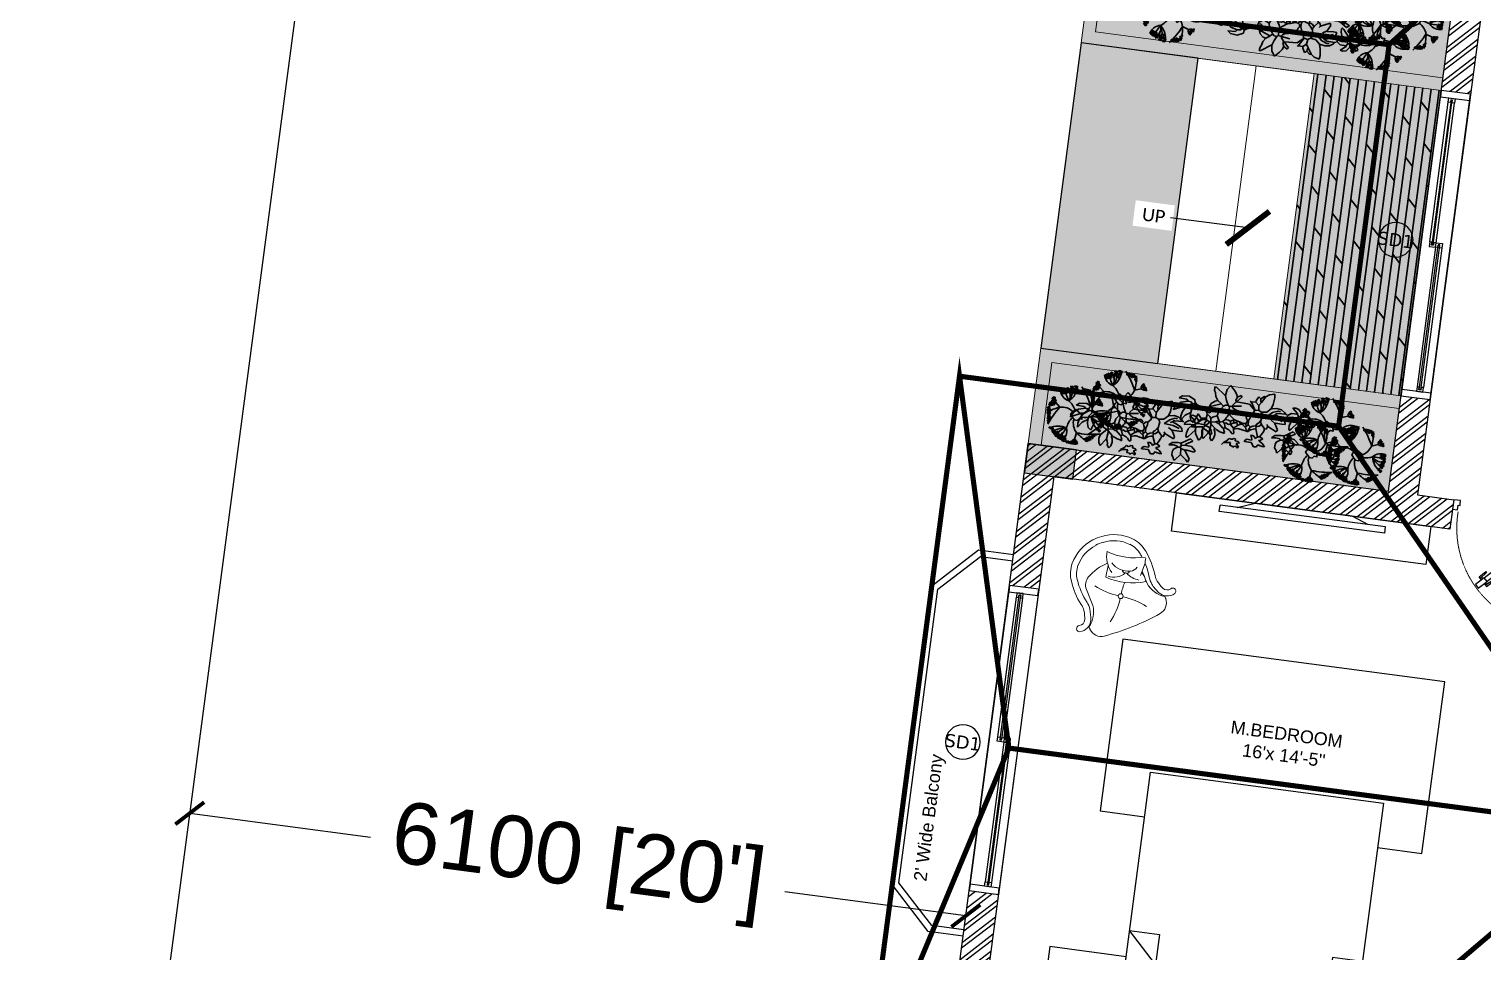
# Model space of a CAD drawing. Header units: millimetres. Extents: x -179928 to 528275, y -469666 to 511935.
# Drawn here: x 59886 to 71214, y 95808 to 103000 of the extents above; entities that cross this region are included whole.
import ezdxf
from ezdxf.enums import TextEntityAlignment as Align

# ---------------------------------------------------------------- set-up
doc = ezdxf.new("R2010")
doc.units = ezdxf.units.MM
doc.set_wipeout_variables(frame=1)
doc.header["$PDMODE"] = 35
doc.header["$PDSIZE"] = 0.1
doc.linetypes.add('DASHED', pattern=[0.75, 0.5, -0.25])
doc.layers.get('Defpoints').update_dxf_attribs({"color": 252})
for name, color, linetype in [('ad-Arrow', 32, 'Continuous'), ('ad-Column', 3, 'Continuous'), ('ad-Column Hatch', 125, 'Continuous'), ('ad-Dimension', 5, 'Continuous'), ('ad-Door', 11, 'Continuous'), ('ad-Elevation 10', 8, 'Continuous'), ('ad-Furniture', 8, 'Continuous'), ('ad-Glass Sectionline', 140, 'Continuous'), ('ad-Plinth', 8, 'Continuous'), ('ad-Primary Roof', 5, 'Continuous'), ('ad-Railing', 6, 'Continuous'), ('ad-Secondary Roof', 6, 'Continuous'), ('ad-Text main', 7, 'Continuous'), ('ad-Text Main_Door&window Label', 7, 'Continuous'), ('ad-Verandah', 33, 'Continuous'), ('ad-Wall', 240, 'Continuous'), ('ad-Wall hatch', 8, 'Continuous')]:
    doc.layers.add(name, color=color, linetype=linetype)
doc.layers.add('ad-Landscape', color=94, linetype='Continuous', lineweight=35)
doc.layers.add('ad-Landscape 2', color=7, linetype='Continuous', lineweight=35, true_color=0x264c00)
doc.layers.add('ad-Plot Boundary', color=6, linetype='Continuous', true_color=0xff00ff)
doc.styles.add('6 U T S R N_Corridor-Basement$0$Standard', font='arial.ttf')
doc.styles.add('6 U T S R N_Typical Floor Plan$0$3BHK-E(NB)$0$grid_text', font='verdana.ttf', dxfattribs={"width": 0.9})
doc.styles.add('New Text Style', font='arial.ttf', dxfattribs={"height": 100})
doc.styles.get("Standard").update_dxf_attribs({"font": 'arial.ttf'})
doc.dimstyles.new('A-100-DIM-INT (MM-FT)', dxfattribs={"dimscale": 50, "dimtxt": 2.4, "dimasz": 1, "dimexe": 5, "dimexo": 100, "dimgap": 1, "dimtad": 0, "dimdec": 0, "dimdsep": 46, "dimtxsty": 'Standard', "dimblk": 'ARCHTICK', "dimcen": 0.025, "dimse1": 1, "dimse2": 1, "dimclrd": 256, "dimclre": 256, "dimclrt": 256, "dimazin": 2, "dimtfac": 1, "dimtdec": 0, "dimtix": 1, "dimtmove": 2, "dimatfit": 3, "dimldrblk": 'ARCHTICK', "dimfxl": 1, "dimtolj": 1, "dimtzin": 0, "dimarcsym": 0})

# ---------------------------------------------------------------- blocks, each defined once
blk = doc.blocks.new('6 U T S R N_Typical Floor Plan$0$ad_Window Tag')
blk.add_circle((0, 0), 150)
at = {"style": '6 U T S R N_Typical Floor Plan$0$3BHK-E(NB)$0$grid_text', "width": 0.9}
blk.add_attdef('D1', text='', height=125, dxfattribs=at).set_placement((0, 0), align=Align.MIDDLE_CENTER)
blk = doc.blocks.new('zw$3849')
at = {"layer": 'ad-Text Main_Door&window Label'}
ref = blk.add_blockref('6 U T S R N_Typical Floor Plan$0$ad_Window Tag', (2630, 6695), dxfattribs=dict(at, xscale=-0.9, yscale=0.9, zscale=0.9))
ref.add_attrib('D1', 'SD1', dxfattribs={"height": 101.2, "rotation": 1800, "style": '6 U T S R N_Typical Floor Plan$0$3BHK-E(NB)$0$grid_text'}).set_placement((2629, 6693), align=Align.MIDDLE_CENTER)
at = {"layer": 'ad-Text main', "insert": (-375, 2372), "char_height": 100, "width": 2237.11, "attachment_point": 5, "rotation": 90, "bg_fill": 2}
blk.add_mtext("\\pxqd;2' Wide Balcony", dxfattribs=at)
at = {"layer": 'ad-Text main', "insert": (2293, 2679), "char_height": 100, "width": 1424.19, "attachment_point": 5, "bg_fill": 2}
blk.add_mtext("M.BEDROOM^J16'x 14'-5''", dxfattribs=at)
at = {"layer": 'ad-Text Main_Door&window Label'}
ref = blk.add_blockref('6 U T S R N_Typical Floor Plan$0$ad_Window Tag', (-200, 2372), dxfattribs=dict(at, xscale=-0.9, yscale=0.9, zscale=0.9))
ref.add_attrib('D1', 'SD1', dxfattribs={"height": 101.2, "rotation": 1800, "style": '6 U T S R N_Typical Floor Plan$0$3BHK-E(NB)$0$grid_text'}).set_placement((-201, 2370), align=Align.MIDDLE_CENTER)
blk = doc.blocks.new('$ZCDB_AUDIT_GENERATED_C77D')
blk.add_wipeout([(0, 230), (2400, 230), (2400, 0), (0, 0)]).dxf.layer = 'ad-Elevation 10'
at = {"layer": 'ad-Elevation 10'}
for points in [[(2400, 230), (0, 230)], [(2400, 0), (0, 0)]]:
    blk.add_lwpolyline(points, dxfattribs=at)
for points in [[(50, 0), (50, 230), (0, 230), (0, 0)], [(2350, 0), (2400, 0), (2400, 230), (2350, 230)], [(85, 83), (85, 65), (50, 65), (50, 115), (85, 115), (85, 97), (63, 97), (63, 83)], [(1217.5, 133), (1217.5, 115), (1182.5, 115), (1182.5, 165), (1217.5, 165), (1217.5, 147), (1195.5, 147), (1195.5, 133)], [(1182.5, 83), (1182.5, 65), (1217.5, 65), (1217.5, 115), (1182.5, 115), (1182.5, 97), (1204.5, 97), (1204.5, 83)], [(2315, 133), (2315, 115), (2350, 115), (2350, 165), (2315, 165), (2315, 147), (2337, 147), (2337, 133)]]:
    blk.add_lwpolyline(points, close=True, dxfattribs=at)
at = {"layer": 'ad-Glass Sectionline'}
for points in [[(1182.5, 115), (85, 115)], [(1217.5, 165), (2315, 165)], [(1217.5, 115), (2315, 115)], [(1182.5, 65), (85, 65)]]:
    blk.add_lwpolyline(points, dxfattribs=at)
for points in [[(1200, 145), (2335, 145), (2335, 135), (1200, 135)], [(1200, 95), (65, 95), (65, 85), (1200, 85)]]:
    blk.add_lwpolyline(points, close=True, dxfattribs=at)
blk = doc.blocks.new('*U201117')
blk.add_blockref('$ZCDB_AUDIT_GENERATED_C77D', (0, 0))
blk = doc.blocks.new('*U202118')
for p, q in [((-8, -111), (-42, -111)), ((-25, -128), (-25, -94)), ((-811, -761), (-796, -776)), ((-746, -826), (-761, -811))]:
    blk.add_line(p, q)
for points in [[(-1150, -100), (-1150, -50), (-1129, -50), (-1129, -36), (-1129, 0), (-1200, 0), (-1200, -100)], [(-50, -100), (0, -100), (0, 0), (-71, 0), (-71, -36), (-71, -50), (-50, -50)], [(-131, -181), (-747, -797), (-782, -762), (-166, -145)], [(-50, -100), (-131, -181), (-166, -145), (-85, -65)], [(-828, -878), (-747, -797), (-782, -762), (-863, -842)]]:
    blk.add_lwpolyline(points, close=True)
for points in [[(-808, -787), (-836, -760), (-773, -697), (-765, -705), (-822, -774)], [(-773, -823), (-745, -850), (-683, -788), (-690, -780), (-759, -837)]]:
    blk.add_lwpolyline(points)
blk.add_circle((-25, -111), 11.1)
at = {"color": 8, "linetype": 'DASHED', "lineweight": 0}
blk.add_arc((-93, -153), 1047, 178.1881, 271.8119, dxfattribs=at)
at = {"layer": 'ad-Text Main_Door&window Label'}
blk.add_line((-600, 125), (-600, -230), dxfattribs=at)
blk.add_circle((-600, 245), 120, dxfattribs=at)
at = {"layer": 'ad-Text Main_Door&window Label', "style": 'New Text Style'}
blk.add_attdef('D1', text='', height=100, dxfattribs=at).set_placement((-585, 245), align=Align.MIDDLE_CENTER)
blk = doc.blocks.new('zw$42B5')
at = {"layer": 'ad-Wall hatch', "transparency": 33554610}
h = blk.add_hatch(dxfattribs=at)
h.set_pattern_fill('ANSI32', color=256, scale=10)
h.set_pattern_definition([(45, (-1040635.14, 674820.02), (-67.351921, 67.351921), []), (45, (-1040590.24, 674820.02), (-67.351921, 67.351921), [])])
h.paths.add_polyline_path([(12120, 13620), (12120, 10220), (11890, 10220), (11890, 13390), (7240, 13390), (7240, 8645), (4245, 8645), (4245, 8875), (4445, 8875), (4445, 9370), (4560, 9370), (4560, 8760), (7010, 8760), (7010, 10500), (6360, 10500), (6360, 10615), (7010, 10615), (7010, 13390), (4560, 13390), (4560, 10615), (5560, 10615), (5560, 10500), (4445, 10500), (4445, 13390), (230, 13390), (230, 8875), (3345, 8875), (3345, 8645), (3060, 8645), (3060, 4745), (3345, 4745), (3345, 4515), (230, 4515), (230, 230), (4995, 230), (4995, 3130), (6060, 3130), (6060, 3015), (5110, 3015), (5110, 230), (8310, 230), (8310, 3015), (6860, 3015), (6860, 3130), (8310, 3130), (8310, 4630), (5110, 4630), (5110, 3930), (4995, 3930), (4995, 4515), (4245, 4515), (4245, 4745), (8540, 4745), (8540, 230), (9240, 230), (9240, 0), (0, 0), (0, 4745), (2830, 4745), (2830, 8645), (0, 8645), (0, 13620)])
at = {"layer": 'ad-Railing'}
for points in [[(0, 872), (-275, 872), (-600, 1198), (-600, 3547), (-275, 3872), (0, 3872)], [(0, 922), (-254, 922), (-550, 1218), (-550, 3527), (-254, 3822), (0, 3822)]]:
    blk.add_lwpolyline(points, dxfattribs=at)
at = {"layer": 'ad-Door', "ltscale": 5}
ref = blk.add_blockref('*U202118', (4245, 4745), dxfattribs=dict(at, xscale=0.7499999997027537, yscale=0.7499999997027537, zscale=0.7499999997027537))
ref.add_attrib('D1', 'D1', dxfattribs={"layer": 'ad-Text Main_Door&window Label', "height": 75, "rotation": 1080, "style": 'New Text Style'}).set_placement((3795, 4929), align=Align.MIDDLE_CENTER)
for p, rotation in [((2830, 7895), 270), ((230, 1230), 90)]:
    blk.add_blockref('*U201117', p, dxfattribs=dict(rotation=rotation))
at = {"layer": 'ad-Wall'}
for points in [[(3060, 8645), (3060, 4745), (3345, 4745), (3345, 4515), (230, 4515), (230, 230), (4995, 230)], [(9240, 0), (0, 0), (0, 4745), (2830, 4745), (2830, 8645), (0, 8645), (0, 13620), (12120, 13620)]]:
    blk.add_lwpolyline(points, dxfattribs=at)
blk = doc.blocks.new('1625E_Roof Plan')
at = {"layer": 'ad-Primary Roof', "linetype": 'DASHED', "ltscale": 2, "const_width": 40}
blk.add_lwpolyline([(2380, 8195), (2380, 5195)], dxfattribs=at)
at = {"layer": 'ad-Secondary Roof', "linetype": 'DASHED', "ltscale": 2, "const_width": 40}
for points in [[(2380, 8195), (4927, 11207), (2380, 14220), (-450, 14220), (-450, 8195)], [(-600, 5195), (161, 2372), (-600, -450)], [(2380, 5195), (4927, 2372), (2380, -450), (-600, -450), (-600, 5195)]]:
    blk.add_lwpolyline(points, close=True, dxfattribs=at)
blk.add_lwpolyline([(161, 2372), (4927, 2372)], dxfattribs=at)
blk = doc.blocks.new('zw$6AA0')
at = {"layer": 'ad-Column Hatch', "transparency": 33554687}
h = blk.add_hatch(color=256, dxfattribs=at)
h.dxf.hatch_style = 1
h.paths.add_polyline_path([(0, -230), (380, -230), (380, 0), (0, 0)])
at = {"layer": 'ad-Column'}
blk.add_lwpolyline([(0, -230), (380, -230), (380, 0), (0, 0)], close=True, dxfattribs=at)
blk = doc.blocks.new('1625E_Columns')
at = {"layer": 'ad-Column', "rotation": 359.9999999999993}
blk.add_blockref('zw$6AA0', (0, 4745), dxfattribs=at)
blk = doc.blocks.new('Agac-p8')
at = {"color": 82}
blk.add_lwpolyline([(214, -99, -0.332157), (271, -91, 2.110716)], format="xyb", dxfattribs=at)
at = {"layer": 'ad-Landscape'}
for points in [[(16, 279, -0.2826), (-12, 229), (-24, 165, 0.08666), (-144, 235)], [(18, 39, 0.239145), (-24, 165, 0.066971), (-223, 159)], [(-12, 229, -0.332157), (-47, 274, 2.110716)], [(33, 25, 0.160891), (76, 134, 0.235359), (239, 155, 3.344811)], [(107, 261, 0.297027), (76, 134, 0.202579), (210, 192)], [(143, 244, 0.034752), (76, 134, 0.322006), (167, 229)], [(-261, 80, -0.202579), (-145, -8, 0.322006), (-272, 24)], [(-55, 12, 0.124299), (-145, -8, 0.235359), (-244, 124, 3.344811)], [(259, 119, -0.066971), (165, -57, -0.237273), (36, -31)], [(286, 12, -0.08666), (165, -57), (214, -99, 0.2826), (244, -149)], [(-270, -44, 0.297027), (-145, -8, -0.034752), (-273, -4)], [(-240, -132, -0.2826), (-183, -131), (-122, -109), (-122, -109, -0.217045), (-45, -15)], [(-183, -131, -0.332157), (-205, -184, 2.110716)], [(-122, -249, -0.08666), (-122, -109), (-122, -109, 0.066971), (-16, -279)], [(20, -47, 0.144947), (89, -127, 0.235359), (24, -279, 3.344811)], [(71, -272, -0.202579), (89, -127, 0.322006), (124, -254)], [(182, -218, 0.297027), (89, -127, -0.034752), (149, -241)]]:
    blk.add_lwpolyline(points, format="xyb", dxfattribs=at)
blk.add_lwpolyline([(-57, 15), (-44, -16), (12, -54), (43, -24), (55, -2), (31, 27), (13, 44), (-15, 47), (-32, 27), (-59, 30)], close=True, dxfattribs=at)
at = {"layer": 'ad-Landscape 2'}
for centre in [(-198, 173), (-189, 178), (-181, 196), (-181, 174), (-165, 212), (-165, 190), (-153, 212), (-153, 190), (-151, 220), (-151, 198), (-138, 225), (-138, 204), (-132, 221), (-132, 200), (-124, 231), (-124, 210), (-108, 216), (-32, 272), (-32, 251), (-22, 272), (-22, 265), (-22, 251), (-22, 243), (-9, 272), (-9, 251), (-1, 263), (-1, 241), (5, 272), (5, 251), (21, 270), (21, 261), (38, 268), (46, 259), (54, 267), (68, 257), (74, 259), (74, 237), (85, 239), (85, 218), (91, 259), (91, 237), (103, 253), (103, 239), (103, 231), (103, 218), (111, 212), (111, 190), (121, 243), (121, 221), (125, 227), (125, 206), (132, 237), (132, 216), (142, 235), (142, 214), (146, 214), (146, 192), (152, 227), (152, 206), (158, 204), (158, 182), (168, 220), (168, 198), (176, 210), (176, 188), (181, 204), (181, 182), (193, 194), (193, 173), (207, 176), (207, 155), (215, 157), (230, 153), (238, 149), (-267, 24), (-265, -4), (-261, 63), (-261, 41), (-261, 10), (-255, 33), (-255, 22), (-251, 0), (-249, 84), (-249, 73), (-247, 57), (-243, 116), (-243, 47), (-240, 82), (-240, 32), (-238, 124), (-234, 73), (-234, -4), (-232, 110), (-230, 59), (-224, 98), (-218, 110), (248, 73), (248, 51), (254, 35), (254, 14), (256, -2), (258, 104), (258, 82), (262, 86), (262, 65), (264, 39), (266, 65), (266, 43), (273, 18), (273, -4), (-265, -33), (-259, -15), (-257, -41), (-255, -23), (-245, -14), (-243, -35), (-238, -27), (-232, -125), (-228, -143), (-224, -27), (-216, -139), (-204, -129), (213, -115), (221, -86), (221, -108), (226, -76), (226, -98), (228, -119), (228, -141), (234, -102), (234, -123), (240, -70), (240, -92), (246, -86), (246, -108), (246, -109), (246, -131), (254, -68), (254, -90), (256, -23), (256, -68), (262, -88), (264, -21), (264, -43), (268, -49), (268, -70), (279, -15), (279, -37), (-212, -160), (-208, -153), (-204, -174), (-200, -151), (-195, -153), (-128, -200), (-126, -223), (-118, -237), (-114, -213), (-104, -237), (-101, -251), (-93, -241), (-85, -254), (-81, -231), (-71, -254), (-65, -243), (-57, -256), (-54, -233), (-44, -256), (-34, -250), (25, -258), (33, -272), (37, -249), (46, -272), (48, -213), (48, -235), (62, -250), (70, -264), (74, -241), (82, -223), (82, -245), (84, -264), (91, -207), (91, -229), (109, -223), (109, -245), (119, -203), (119, -225), (125, -215), (125, -237), (127, -200), (127, -221), (134, -198), (134, -219), (140, -223), (146, -194), (146, -215), (158, -190), (158, -211), (162, -202), (162, -223), (170, -196), (170, -217)]:
    blk.add_circle(centre, 5.54, dxfattribs=at)
blk = doc.blocks.new('busch1')
for p, q in [((-6.87, 7.43), (-6.56, 7.43)), ((-6.85, 7.18), (-6.87, 7.43)), ((-6.78, 6.73), (-6.85, 7.18)), ((-6.56, 6.36), (-6.78, 6.73)), ((-6.56, 7.43), (-4.64, 6.2)), ((-6.56, 6.36), (-6.33, 5.59)), ((-4.64, 6.2), (-4.49, 6.13)), ((-4.49, 6.13), (-4.38, 7.36)), ((-4.1, 5.22), (-4.49, 6.13)), ((-4.38, 7.36), (-3.78, 8.29)), ((-3.78, 8.29), (-2.83, 7.4)), ((-2.83, 7.4), (-2.4, 6.84)), ((-2.4, 6.84), (-2.1, 6.2)), ((-2.1, 6.2), (-2.34, 5.59)), ((-2.1, 6.2), (-1.41, 6.66)), ((-1.18, 6.43), (-2.1, 5.28)), ((-1.41, 6.66), (-1.18, 6.43)), ((0.74, 5.82), (0.51, 5.9)), ((1.66, 5.9), (0.74, 5.82)), ((0.74, 5.82), (1.79, 4.24)), ((2.05, 7.05), (1.66, 6.2)), ((1.66, 6.2), (1.66, 5.9)), ((1.66, 5.9), (2.35, 5.36)), ((2.51, 6.74), (2.05, 7.05)), ((2.74, 6.05), (2.35, 5.36)), ((2.51, 6.74), (3.12, 7.28)), ((2.51, 6.74), (2.58, 6.2)), ((2.58, 6.2), (2.74, 6.05)), ((2.74, 6.05), (3.42, 7.29)), ((3.12, 7.28), (3.43, 7.28)), ((3.42, 7.29), (4.09, 7.8)), ((4.09, 7.8), (5.08, 8.14)), ((5.11, 6.07), (4.89, 5.13)), ((5.08, 8.14), (5.19, 7.4)), ((5.19, 7.4), (5.11, 6.07)), ((9.64, 6.15), (9.09, 6.01)), ((9.09, 6.01), (10.16, 5.16)), ((10.27, 6), (9.64, 6.15)), ((10.7, 5.55), (10.27, 6)), ((11.68, 5.92), (11.32, 5.55)), ((12.11, 5.96), (11.68, 5.92)), ((12.55, 5.78), (12.11, 5.96)), ((12.55, 5.78), (12.16, 4.85)), ((-13.73, 2.55), (-12.88, 3.32)), ((-12.83, 4.56), (-13.44, 4.03)), ((-13.42, 4.05), (-11.87, 4.05)), ((-12.88, 3.32), (-11.56, 3.74)), ((-11.47, 4.74), (-12.83, 4.56)), ((-11.87, 4.05), (-11.56, 3.74)), ((-10.71, 3.44), (-11.79, 2.59)), ((-11.56, 3.74), (-10.95, 3.67)), ((-10.31, 4.25), (-11.47, 4.74)), ((-10.95, 3.67), (-10.71, 3.44)), ((-10.71, 3.44), (-10.33, 3.44)), ((-10.56, 2.38), (-10.04, 3.14)), ((-10.18, 3.67), (-10.33, 3.44)), ((-10.02, 3.13), (-10.33, 3.44)), ((-10.31, 4.25), (-10.18, 3.67)), ((-9.68, 3.34), (-10.19, 3.69)), ((-9.63, 3.32), (-10.02, 3.13)), ((-8.75, 3.09), (-9.68, 3.34)), ((-8.33, 2.9), (-8.75, 3.09)), ((-7.95, 2.67), (-8.33, 2.9)), ((-7.26, 3.36), (-7.95, 2.67)), ((-7.26, 3.28), (-6.99, 4.11)), ((-7.26, 3.36), (-7.26, 3.28)), ((-7.26, 3.28), (-6.79, 2.44)), ((-6.79, 3.59), (-7.18, 3.44)), ((-6.99, 4.11), (-6.32, 4.7)), ((-5.03, 4.36), (-6.79, 3.59)), ((-6.33, 5.59), (-5.79, 4.9)), ((-6.32, 4.7), (-5.79, 4.9)), ((-5.79, 4.9), (-5.03, 4.43)), ((-4.49, 3.97), (-5.26, 2.74)), ((-5.03, 4.43), (-5.03, 4.36)), ((-5.03, 4.36), (-4.49, 3.97)), ((-4.49, 3.97), (-4.17, 4.25)), ((-4.17, 4.25), (-3.64, 4.36)), ((-3.64, 4.36), (-4.1, 5.22)), ((-3.64, 4.36), (-3.33, 4.05)), ((-3.18, 4.2), (-3.33, 4.05)), ((-3.33, 4.05), (-3.33, 3.28)), ((-3.33, 3.28), (-3.18, 2.74)), ((-2.8, 4.2), (-3.18, 4.2)), ((-2.18, 5.28), (-2.8, 4.43)), ((-2.8, 4.43), (-2.72, 4.28)), ((-2.72, 4.28), (-2.8, 4.2)), ((-2.58, 3.96), (-2.8, 4.2)), ((-2.72, 4.28), (-1.03, 4.59)), ((-2.05, 3.66), (-2.58, 3.96)), ((-2.34, 5.59), (-2.18, 5.28)), ((-2.18, 5.28), (-2.1, 5.28)), ((-2.1, 5.28), (-2.03, 5.28)), ((-1.49, 3.59), (-2.05, 3.66)), ((0.46, 5.28), (-2.03, 5.28)), ((-1.49, 3.59), (-0.64, 3.28)), ((-0.64, 3.28), (-0.26, 3.44)), ((-0.64, 3.28), (-0.18, 2.97)), ((-0.26, 3.44), (0.05, 3.28)), ((-0.18, 2.97), (-0.03, 2.97)), ((0.05, 3.28), (-0.03, 2.97)), ((-0.03, 2.97), (0.28, 2.74)), ((0.74, 3.2), (0.28, 2.74)), ((1.66, 4.28), (0.46, 5.28)), ((1.12, 3.2), (0.74, 3.2)), ((1.51, 3.67), (1.12, 3.2)), ((1.12, 3.2), (1.13, 2.63)), ((1.59, 3.74), (1.51, 3.67)), ((1.66, 4.2), (1.59, 3.74)), ((1.66, 4.2), (1.66, 4.28)), ((2.51, 4.43), (1.79, 4.24)), ((2.35, 5.36), (2.51, 4.43)), ((3.05, 4.13), (2.51, 4.43)), ((4.12, 4.36), (3.05, 4.13)), ((3.05, 4.13), (3.43, 3.67)), ((3.28, 2.44), (3.43, 3.67)), ((4.89, 5.13), (4.12, 4.36)), ((4.34, 3.53), (5.27, 4.45)), ((6.13, 3.43), (4.34, 3.53)), ((5.97, 5.43), (4.89, 5.13)), ((4.89, 5.13), (4.89, 5.2)), ((5.27, 4.45), (6.3, 4.92)), ((6.12, 2.44), (5.28, 2.9)), ((5.89, 4.13), (5.43, 3.9)), ((6.04, 4.36), (5.89, 4.13)), ((5.89, 4.13), (6.51, 3.9)), ((5.97, 5.43), (6.92, 5.29)), ((6.27, 4.43), (6.04, 4.36)), ((7.44, 3.04), (6.13, 3.43)), ((7.89, 4.59), (6.27, 4.43)), ((6.3, 4.92), (6.78, 4.87)), ((6.51, 3.9), (7.51, 3.51)), ((6.92, 5.29), (7.66, 4.85)), ((7.51, 3.51), (7.97, 3.13)), ((7.66, 4.85), (7.89, 4.59)), ((7.89, 4.59), (8.12, 4.51)), ((8.12, 2.59), (7.97, 3.13)), ((9.01, 4.93), (8.32, 4.39)), ((8.32, 4.39), (8.32, 4.01)), ((9.28, 4.26), (8.32, 4.01)), ((9.21, 3.34), (9, 2.45)), ((10.16, 5.01), (9.01, 4.93)), ((9.86, 4.24), (9.21, 3.34)), ((9.86, 4.24), (9.28, 4.26)), ((10.62, 3.39), (9.47, 1.86)), ((10.39, 4.32), (9.86, 4.24)), ((10.16, 5.16), (10.16, 5.01)), ((10.16, 5.01), (10.47, 4.55)), ((10.47, 4.55), (10.39, 4.32)), ((10.39, 4.32), (10.62, 3.78)), ((11.01, 4.7), (10.47, 4.55)), ((10.62, 3.78), (10.55, 3.55)), ((10.55, 3.55), (10.62, 3.39)), ((10.62, 3.39), (10.77, 2.67)), ((10.93, 5.24), (10.7, 5.55)), ((11.32, 5.55), (10.93, 5.24)), ((10.93, 5.24), (11.01, 4.7)), ((11.01, 4.7), (12.24, 4.7)), ((12.16, 3.93), (12.01, 3.78)), ((12.18, 2.74), (12.01, 3.78)), ((12.16, 4.85), (12.24, 4.7)), ((12.16, 3.93), (12.99, 3.59)), ((13.13, 4.37), (12.24, 4.7)), ((12.99, 3.59), (13.7, 2.93)), ((13.63, 3.96), (13.13, 4.37)), ((13.93, 3.24), (13.63, 3.96)), ((13.7, 2.93), (13.93, 3.24)), ((-11.95, 2.74), (-14.23, 1.55)), ((-13.71, 2.59), (-14.23, 1.55)), ((-12.32, 1.49), (-12.49, 0.6)), ((-12.49, 0.6), (-12.43, -0.22)), ((-12.43, -0.22), (-11.7, 0.9)), ((-11.79, 2.59), (-12.32, 1.49)), ((-11.79, 2.59), (-11.95, 2.74)), ((-11.7, 0.9), (-10.68, 1.61)), ((-10.68, 1.61), (-10.56, 2.38)), ((-10.68, 1.61), (-10.63, 0.84)), ((-10.63, 0.84), (-10.35, 0.07)), ((-10.35, 0.07), (-9.84, -0.28)), ((-8.18, 0.67), (-10.03, -1.19)), ((-9.77, -0.26), (-9.18, 1.59)), ((-9.18, 1.59), (-8.33, 0.74)), ((-8.33, 0.74), (-8.18, 0.67)), ((-7.49, 0.74), (-8.18, 0.67)), ((-7.95, 2.67), (-7.56, 2.21)), ((-6.64, 0.36), (-7.72, -0.87)), ((-6.95, 2.21), (-7.56, 2.21)), ((-7.56, 2.21), (-7.41, 1.74)), ((-7.41, 1.74), (-7.49, 0.74)), ((-7.49, 0.74), (-6.64, 0.36)), ((-7.14, 1.7), (-7.41, 1.74)), ((-6.82, 1.48), (-7.14, 1.7)), ((-6.79, 2.44), (-6.95, 2.21)), ((-6.56, 1.13), (-6.82, 1.48)), ((-6.64, 0.36), (-6.49, 0.36)), ((-6.26, 1.44), (-6.56, 1.13)), ((-6.56, 1.13), (-6.41, 0.44)), ((-6.41, 0.44), (-6.49, 0.36)), ((-6.49, 0.36), (-6.26, 0.05)), ((-5.49, 0.67), (-6.41, 0.44)), ((-6.26, 0.05), (-6.41, -1.48)), ((-5.41, 1.9), (-6.26, 1.44)), ((-6.26, 0.05), (-5.49, -0.56)), ((-4.87, 0.98), (-5.49, 0.67)), ((-5.49, 0.67), (-4.95, 0.44)), ((-5.26, 2.74), (-5.41, 1.9)), ((-5.41, 1.9), (-4.87, 0.98)), ((-4.95, 0.44), (-4.8, 0.44)), ((-4.87, 0.98), (-4.64, 0.74)), ((-4.64, 0.74), (-4.8, 0.44)), ((-4.8, 0.44), (-3.87, -0.33)), ((-4.1, 0.98), (-4.64, 0.74)), ((-3.72, 1.44), (-4.1, 0.98)), ((-4.1, 0.98), (-3.72, 0.67)), ((-3.57, 1.82), (-3.72, 1.44)), ((-3.72, 1.44), (-3.03, 1.44)), ((-3.49, 0.82), (-3.72, 0.67)), ((-3.72, 0.67), (-3.41, -0.18)), ((-3.41, 2.05), (-3.57, 1.82)), ((-2.87, 0.59), (-3.49, 0.82)), ((-3.18, 2.59), (-3.41, 2.05)), ((-3.18, 2.74), (-3.18, 2.59)), ((-3.18, 2.59), (-1.95, 1.74)), ((-3.03, 1.44), (-2.64, 1.28)), ((-2.49, 0.74), (-2.87, 0.59)), ((-2.03, 1.67), (-2.64, 1.28)), ((-2.64, 1.28), (-2.57, 0.9)), ((-2.57, 0.9), (-2.49, 0.74)), ((-1.87, 1.13), (-2.49, 0.74)), ((-2.49, 0.74), (-2.49, 0.67)), ((-2.49, 0.67), (-1.8, 0.05)), ((-1.95, 1.74), (-2.03, 1.67)), ((-2.03, 1.67), (-1.95, 1.28)), ((-1.95, 1.74), (-1.49, 1.59)), ((-1.95, 1.28), (-1.87, 1.13)), ((-1.8, 1.05), (-1.87, 1.13)), ((-1.34, 1.36), (-1.8, 1.05)), ((-1.11, 0.74), (-1.8, 0.05)), ((-1.8, 0.05), (-1.72, -0.18)), ((-1.07, 0.1), (-1.73, -0.16)), ((-1.49, 1.59), (-1.34, 1.36)), ((-1.49, 1.59), (-1.18, 1.59)), ((-1.18, 1.59), (-1.34, 1.36)), ((-1.34, 1.36), (-1.34, 1.28)), ((-1.34, 1.28), (-1.11, 0.74)), ((-1.18, 1.59), (-0.87, 1.51)), ((-0.57, 1.05), (-1.11, 0.74)), ((-0.72, 0.13), (-1.07, 0.1)), ((-0.87, 1.51), (-0.11, 1.28)), ((-0.87, 1.51), (-0.57, 1.05)), ((0.82, -0.1), (-0.72, 0.13)), ((-0.57, 1.05), (-0.18, 1.05)), ((-0.11, 1.28), (-0.18, 1.05)), ((-0.18, 1.05), (0.28, 0.74)), ((0.36, 1.36), (-0.11, 1.28)), ((0.28, 2.74), (0.43, 2.36)), ((0.28, 0.74), (0.51, 0.67)), ((0.59, 1.59), (0.36, 1.36)), ((0.36, 1.36), (0.66, 0.9)), ((0.43, 2.36), (0.66, 2.05)), ((0.66, 0.9), (0.51, 0.67)), ((0.51, 0.67), (0.82, -0.1)), ((0.66, 2.05), (0.59, 1.59)), ((0.66, 2.05), (0.89, 2.05)), ((0.97, 1.21), (0.66, 0.9)), ((1.13, 2.63), (0.89, 2.05)), ((0.89, 2.05), (0.97, 1.21)), ((0.97, 1.21), (1.43, 0.9)), ((1.43, 0.82), (0.97, -0.18)), ((0.97, -0.18), (1.59, 0.34)), ((1.89, 1.13), (1.43, 0.82)), ((1.43, 0.9), (1.43, 0.82)), ((1.59, 0.34), (2.16, 0.59)), ((2.43, 1.28), (1.89, 1.13)), ((2.16, 0.59), (2.58, 0.67)), ((2.58, 1.67), (2.43, 1.28)), ((2.43, 1.28), (2.58, 1.21)), ((2.58, 1.74), (2.58, 1.67)), ((2.74, 1.74), (2.58, 1.67)), ((2.89, 1.21), (2.58, 1.21)), ((2.58, 1.21), (2.58, 0.67)), ((2.58, 0.67), (3.2, -0.79)), ((3.05, 2.13), (2.74, 1.74)), ((3.12, 1.36), (2.89, 1.21)), ((3.28, 2.44), (3.05, 2.21)), ((3.05, 2.21), (3.05, 2.13)), ((3.51, 1.74), (3.12, 1.36)), ((3.28, 2.44), (3.28, 2.21)), ((3.28, 2.21), (3.51, 1.74)), ((3.51, 1.74), (4.28, 0.98)), ((3.88, -0.24), (4.22, 0.53)), ((4.22, 0.53), (4.28, 0.98)), ((4.58, 0.98), (4.28, 0.98)), ((4.81, 1.59), (4.58, 1.9)), ((4.81, 1.59), (4.58, 0.98)), ((4.81, 1.59), (6.66, 0.82)), ((5.96, -0.48), (6.53, 0.08)), ((6.12, 2.44), (6.2, 2.51)), ((6.12, 2.44), (6.81, 1.28)), ((6.2, 2.51), (7.43, 2.51)), ((6.53, 0.08), (7.74, 0.28)), ((6.66, 0.82), (6.81, 1.28)), ((7.43, 2.51), (8.12, 2.59)), ((8.27, 0.28), (7.74, 0.28)), ((8.27, 0.36), (8.35, 0.36)), ((8.27, 0.36), (8.27, 0.28)), ((8.35, 0.36), (8.27, 0.28)), ((8.27, 0.28), (8.27, 0.21)), ((8.27, 0.21), (8.5, -0.18)), ((8.35, 0.36), (8.43, 0.36)), ((9.97, 1.44), (8.43, 0.36)), ((9.12, 0.05), (8.5, -0.18)), ((9, 2.45), (9.01, 1.78)), ((9.01, 1.78), (9.16, 1.62)), ((9.16, 1.62), (9.09, 1.55)), ((9.27, 0.28), (9.12, 0.05)), ((9.12, 0.05), (10.43, -0.02)), ((9.47, 1.86), (9.16, 1.62)), ((10.5, 1.05), (9.27, 0.28)), ((9.97, 1.44), (10.5, 1.05)), ((10.77, 2.67), (11.62, 1.47)), ((11.62, 1.47), (11.93, 1.86)), ((11.93, 1.86), (12.18, 2.74)), ((-10.03, -1.19), (-7.79, -0.79)), ((-7.89, -1.61), (-7.72, -0.87)), ((-7.73, -2.46), (-7.89, -1.61)), ((-7.79, -0.79), (-7.72, -0.87)), ((-7.36, -3), (-7.73, -2.46)), ((-6.49, -1.64), (-7.36, -3)), ((-6.41, -1.48), (-6.49, -1.64)), ((-6.41, -1.48), (-6.18, -1.89)), ((-6.18, -1.89), (-6.05, -2.39)), ((-6.05, -2.39), (-6.03, -2.72)), ((-5.64, -3.18), (-6.03, -2.72)), ((-5.64, -3.18), (-5.32, -2.69)), ((-5.49, -0.56), (-5.49, -0.64)), ((-5.49, -0.56), (-5.13, -0.82)), ((-5.49, -0.95), (-5.49, -0.64)), ((-5.29, -1.32), (-5.49, -0.95)), ((-5.32, -2.69), (-5.19, -1.92)), ((-5.19, -1.92), (-5.29, -1.32)), ((-5.13, -0.82), (-4.33, -1.14)), ((-4.33, -1.14), (-3.49, -1.25)), ((-3.87, -0.33), (-3.72, -0.33)), ((-3.41, -0.18), (-3.72, -0.33)), ((-3.72, -0.33), (-3.57, -0.72)), ((-3.57, -0.72), (-3.41, -1.02)), ((-3.57, -1.25), (-3.49, -1.25)), ((-3.41, -1.02), (-3.49, -1.25)), ((-3.49, -1.25), (-3.41, -1.41)), ((-2.63, -0.41), (-3.41, -0.18)), ((-2.72, -2.64), (-3.26, -3.1)), ((-2.49, -2.41), (-2.72, -2.64)), ((-2.32, -0.62), (-2.63, -0.41)), ((-2.41, -2.25), (-2.49, -2.33)), ((-2.49, -2.33), (-2.49, -2.41)), ((-2.41, -2.25), (-2.26, -2.1)), ((-1.95, -1.02), (-2.32, -0.62)), ((-2.26, -2.1), (-1.88, -2.2)), ((-2.24, -2.91), (-1.87, -2.87)), ((-1.72, -1.1), (-1.95, -1.02)), ((-1.87, -2.87), (-1.95, -3.33)), ((-1.88, -2.2), (-1.58, -2.1)), ((-1.72, -0.18), (-1.57, -0.95)), ((-1.57, -0.95), (-1.72, -1.1)), ((-1.58, -2.1), (-1.41, -1.95)), ((-1.41, -1.95), (-1.03, -1.95)), ((-1.03, -1.95), (-1.03, -2.33)), ((-1.03, -2.33), (-0.41, -2.41)), ((-0.26, -2.64), (-0.72, -2.87)), ((-0.72, -2.87), (-0.18, -3.48)), ((-0.41, -2.41), (-0.26, -2.64)), ((-0.11, -2.72), (-0.26, -2.64)), ((1.2, -1.64), (0.74, -2.02)), ((0.74, -2.02), (0.82, -2.18)), ((0.82, -0.1), (0.97, -0.18)), ((2.12, -2.1), (0.82, -2.18)), ((2.12, -1.64), (1.2, -1.64)), ((2.18, -0.68), (1.82, -0.72)), ((1.82, -0.72), (2.2, -1.48)), ((2.2, -1.48), (2.12, -1.64)), ((2.74, -2.87), (2.12, -2.1)), ((2.54, -0.83), (2.18, -0.68)), ((2.82, -1.18), (2.54, -0.83)), ((3.35, -2.79), (2.74, -2.87)), ((3.2, -0.79), (2.82, -1.18)), ((3.58, -0.72), (3.2, -0.79)), ((3.35, -2.56), (3.58, -2.33)), ((3.35, -2.79), (3.35, -2.56)), ((3.51, -1.48), (3.86, -1.35)), ((3.81, -1.72), (3.51, -1.48)), ((3.58, -0.72), (3.88, -0.24)), ((3.58, -0.72), (4.28, -1.02)), ((3.58, -2.33), (4.01, -2.47)), ((3.96, -1.74), (3.81, -1.72)), ((3.86, -1.35), (4.13, -1.2)), ((4.27, -1.91), (3.96, -1.74)), ((4.01, -2.47), (4.46, -2.51)), ((4.13, -1.2), (4.28, -1.02)), ((4.63, -2.22), (4.27, -1.91)), ((4.46, -2.51), (4.81, -2.48)), ((4.81, -2.48), (4.63, -2.22)), ((4.81, -2.48), (4.89, -2.56)), ((6.81, -0.33), (5.96, -0.48)), ((6.81, -0.33), (7.58, -0.41)), ((7.04, -1.18), (6.88, -1.7)), ((6.88, -1.7), (6.92, -2.37)), ((6.92, -2.37), (7.27, -2.79)), ((7.74, -0.64), (7.04, -1.18)), ((7.27, -2.79), (7.43, -3.25)), ((7.58, -0.41), (7.74, -0.64)), ((8.58, -1.95), (7.66, -3.18)), ((8.27, -0.56), (7.74, -0.64)), ((8.5, -0.18), (8.27, -0.56)), ((8.27, -0.56), (8.43, -0.79)), ((8.43, -0.79), (9.27, -0.95)), ((8.43, -0.79), (8.58, -1.95)), ((8.58, -1.95), (9.81, -2.79)), ((9.66, -0.87), (9.27, -0.95)), ((9.27, -0.95), (10.43, -2.56)), ((11.2, -1.02), (9.66, -0.87)), ((9.81, -2.79), (10.2, -3.18)), ((10.43, -2.56), (10.2, -3.18)), ((10.43, -0.02), (11.35, -0.72)), ((11.35, -0.72), (11.2, -1.02)), ((-3.26, -3.18), (-3.57, -3.56)), ((-3.26, -3.18), (-2.8, -3)), ((-3.26, -3.1), (-3.26, -3.18)), ((-2.8, -3), (-2.24, -2.91)), ((-1.95, -3.33), (-1.95, -3.41)), ((-1.95, -3.41), (-1.41, -3.48)), ((-1.41, -3.48), (-1.26, -3.71)), ((-1.26, -3.71), (-1.11, -3.49)), ((-1.11, -3.49), (-0.85, -3.41)), ((-0.85, -3.41), (-0.53, -3.46)), ((-0.53, -3.46), (-0.34, -3.71)), ((-0.18, -3.48), (-0.34, -3.71)), ((7.66, -3.18), (7.43, -3.25))]:
    blk.add_line(p, q)
for centre, start, end in [((-10.31, 4.25), 12.8043, 67.5333), ((0.46, 5.28), 49.844, 89.647)]:
    blk.add_arc(centre, 0.00000961, start, end)
blk = doc.blocks.new('zw$3E22')
at = {"transparency": 33554559}
h = blk.add_hatch(color=43, dxfattribs=at)
h.dxf.hatch_style = 1
h.paths.add_polyline_path([(-2830, -750), (0, -750), (0, -650), (-2730, -650), (-2730, 0), (-2830, 0)])
at = {"layer": 'ad-Wall hatch', "transparency": 33554483}
h = blk.add_hatch(color=74, dxfattribs=at)
h.dxf.hatch_style = 1
h.paths.add_polyline_path([(-2730, 0), (0, 0), (0, -650), (-2730, -650)])
at = {"layer": 'ad-Verandah', "lineweight": 9}
for points in [[(-2830, -750), (0, -750), (0, -650), (-2730, -650), (-2730, 0), (-2830, 0)], [(-2730, 0), (0, 0), (0, -650), (-2730, -650)]]:
    blk.add_lwpolyline(points, close=True, dxfattribs=at)
at = {"layer": 'ad-Landscape', "color": 98, "ltscale": 10, "xscale": -39.35628013533176, "yscale": 39.35628013533176, "zscale": 39.35628013533176, "rotation": 182.6481936611812}
for p in [(-1977, -163), (-1190, -323)]:
    blk.add_blockref('busch1', p, dxfattribs=at)
at = {"layer": 'ad-Landscape', "xscale": -0.8129134488704248, "yscale": 0.8129134488704248, "zscale": 0.8129134488704248}
for p in [(-634, -216), (-2488, -267), (-275, -242), (-2163, -431), (-536, -431)]:
    blk.add_blockref('Agac-p8', p, dxfattribs=at)
blk = doc.blocks.new('_ArchTick')
at = {"color": 0, "linetype": 'ByBlock', "const_width": 0.15}
blk.add_lwpolyline([(-0.5, -0.5), (0.5, 0.5)], dxfattribs=at)
blk = doc.blocks.new('A$Cc8134665')
at = {"layer": 'ad-Furniture', "ltscale": 0.125}
for p, q in [((0, -1000), (0, 1000)), ((50, 650), (50, -650)), ((100, 650), (50, 650)), ((100, 650), (100, -650)), ((50, 516), (0, 382)), ((0, 382), (0, -382)), ((50, -516), (0, -382)), ((100, -650), (50, -650))]:
    blk.add_line(p, q, dxfattribs=at)
blk.add_lwpolyline([(0, 1000), (300, 1000), (300, -1000), (0, -1000)], dxfattribs=at)
blk = doc.blocks.new('zw$6C7B')
at = {"layer": 'ad-Furniture'}
for points in [[(0, 2430), (600, 2430), (600, 3030), (0, 3030)], [(0, 600), (2050, 600), (2050, 2430), (0, 2430)], [(450, 1630), (450, 2080), (250, 2080), (250, 1630)], [(450, 1400), (450, 950), (250, 950), (250, 1400)], [(0, 600), (600, 600), (600, 0), (0, 0)]]:
    blk.add_lwpolyline(points, close=True, dxfattribs=at)
for points in [[(50, 3030), (50, 2430)], [(100, 2430), (100, 600)], [(570, 835), (805, 600), (805, 835), (570, 835), (570, 2195), (805, 2430), (805, 2195), (570, 2195)], [(50, 0), (50, 600)]]:
    blk.add_lwpolyline(points, dxfattribs=at)
at = {"layer": 'ad-Furniture', "color": 33}
blk.add_lwpolyline([(1700, 2430), (1700, 2780), (3050, 2780), (3050, 250), (1700, 250), (1700, 600)], dxfattribs=at)
blk = doc.blocks.new('A$Cf77fbf3b')
at = {"layer": 'ad-Furniture', "color": 33, "lineweight": 9}
for p, q in [((179, 35), (204, 135)), ((-87, -12), (-80, 80)), ((204, 41), (188, 70)), ((239, -20), (222, 9)), ((-158, -245), (-224, -128))]:
    blk.add_line(p, q, dxfattribs=at)
for points in [[(-159, -359, -0.376016), (-231, -461, -1), (-242, -415, 0.38153), (-206, -363, 0.07929), (-222, -294, 0.092405), (-249, -250, -0.08731), (-348, -80, -0.151809), (-360, 60, -0.19099), (-224, 261, -0.078219), (-160, 297, -0.19099), (81, 310, -0.151809), (195, 227, -0.091746), (293, 46, 0.074806), (314, 9, 0.07929), (365, -40, 0.38153), (428, -36, -1.000282), (462, -69, -0.376018), (337, -78)], [(36, 57, 0.053245), (36, 55, 0.175914), (37, 51, 0.103979), (42, 45, 0.064466), (49, 41, 0.050626), (60, 39, 0.050626)], [(60, 39, 0.050626), (71, 38, 0.064466), (79, 40, 0.103979), (86, 44, 0.175914), (88, 48, 0.175914), (87, 52, 0.068381), (84, 56, 0.064466)], [(-168, -410), (-161, -423, 0.020587), (-156, -432, 0.371699), (-38, -470, 0.06077), (370, -239, 0.369279), (398, -118, 0.020587), (393, -110), (386, -97)]]:
    blk.add_lwpolyline(points, format="xyb", dxfattribs=at)
blk.add_circle((48, -145), 19, dxfattribs=at)
for centre, radius, start, end in [((-77, 75), 190, 110.0559, 128.9488), ((-24, -1), 280, 71.3837, 114.9858), ((5, 85), 190, 36.8552, 71.3837), ((-39, -10), 280, 124.019, 167.6211), ((53, 660), 499, 251.5875, 286.9345), ((109, 175), 212, 176.3113, 223.2749), ((-247, -129), 521, 35.9244, 39.0259), ((414, 162), 212, 176.4435, 189.4391), ((-247, -129), 521, 17.7384, 30.1017), ((-128, 9), 190, 167.6211, 202.1496), ((100, -238), 383, 119.2751, 147.0375), ((-39, 123), 129, 256.0449, 319.4168), ((61, 220), 165, 225.4888, 282.3973), ((184, 179), 181, 231.2216, 266.197), ((88, 120), 61.6, 278.3523, 336.8814), ((107, -35), 123, 13.8158, 50.1907), ((427, 96), 190, 200.422, 217.5344), ((186, 116), 521, 199.9789, 221.2664), ((-141, -81), 95, 147.0375, 209.5024), ((75, 399), 545, 244.2333, 265.0907), ((60, 464), 499, 252.8125, 289.5305), ((592, -173), 545, 165.2736, 175.0907), ((400, 98), 200, 216.4679, 266.6583), ((491, 145), 271, 217.5344, 235.3673), ((-497, -118), 545, 334.2333, 355.0907), ((20, -690), 545, 64.2333, 85.0907), ((-354, -346), 190, 21.4704, 38.5827), ((-430, -376), 271, 3.6375, 21.4704), ((-343, -322), 200, 332.3464, 22.5368)]:
    blk.add_arc(centre, radius, start, end, dxfattribs=at)
blk = doc.blocks.new('zw$A88E')
at = {"layer": 'ad-Plot Boundary', "ltscale": 5}
for points in [[(-334720, -340818), (-303171, -345001), (-307365, -376729), (-327072, -373827), (-338868, -372204)], [(-303171, -345001), (-307365, -376729), (-282292, -380322), (-276202, -381127), (-271974, -349136)]]:
    blk.add_lwpolyline(points, close=True, dxfattribs=at)
blk = doc.blocks.new("Plot's Boundary")
at = {"layer": 'ad-Plot Boundary', "ltscale": 5}
blk.add_blockref('zw$A88E', (367577, 466614), dxfattribs=at)
blk = doc.blocks.new('*D11949')
at = {"layer": 'ad-Dimension', "lineweight": -2, "ltscale": 5, "transparency": 16777216}
for p, q in [((-6100, 1032), (-4678, 1032)), ((0, 1032), (-1422, 1032))]:
    blk.add_line(p, q, dxfattribs=at)
at = {"layer": 'Defpoints', "color": 0, "ltscale": 5, "transparency": 16777216}
for p in [(-6100, 1032), (-6100, 0), (0, 0)]:
    blk.add_point(p, dxfattribs=at)
at = {"layer": 'ad-Dimension', "lineweight": -2, "ltscale": 5, "transparency": 16777216, "xscale": 200, "yscale": 200, "zscale": 200, "rotation": 180}
blk.add_blockref('_ArchTick', (-6100, 1032), dxfattribs=at)
at = {"layer": 'ad-Dimension', "lineweight": -2, "ltscale": 5, "transparency": 16777216, "xscale": 200, "yscale": 200, "zscale": 200}
blk.add_blockref('_ArchTick', (0, 1032), dxfattribs=at)
at = {"layer": 'ad-Dimension', "ltscale": 5, "transparency": 16777216, "insert": (-3050, 1032), "char_height": 480, "attachment_point": 5}
blk.add_mtext("\\A1;6100 [20']", dxfattribs=at)
blk = doc.blocks.new('1625_East Villa')
at = {"transparency": 33554559}
h = blk.add_hatch(color=256, dxfattribs=at)
h.dxf.hatch_style = 1
h.set_gradient(color1=(153, 204, 0), color2=(63, 127, 0), name='INVSPHERICAL')
h.paths.add_polyline_path([(920, 7895), (0, 7895), (0, 5495), (920, 5495)])
h = blk.add_hatch(dxfattribs=at)
h.set_pattern_fill('GRASS', color=74)
h.set_pattern_definition([(90, (0, 5345), (-17.96051, 17.96051), [4.7625, -31.15852]), (45, (0, 5345), (-17.96051, 17.96051), [4.7625, -20.6375]), (135, (0, 5345), (-17.96051, -17.96051), [4.7625, -20.6375])])
h.paths.add_polyline_path([(920, 7895), (0, 7895), (0, 5495), (920, 5495)])
h = blk.add_hatch(color=43, dxfattribs=at)
h.dxf.hatch_style = 1
h.paths.add_polyline_path([(2830, 7895), (1830, 7895), (1830, 5495), (2830, 5495)])
at = {"layer": 'ad-Landscape', "transparency": 33554687}
h = blk.add_hatch(dxfattribs=at)
h.set_pattern_fill('DOLMIT', color=44, scale=10, angle=270)
h.set_pattern_definition([(270, (1900, 5345), (63.5, -1e-14), []), (315, (1900, 5345), (127, 127), [89.803, -179.605])])
h.paths.add_polyline_path([(1830, 5495), (2830, 5495), (2830, 7895), (1830, 7895)])
at = {"layer": 'ad-Elevation 10'}
blk.add_lwpolyline([(920, 7895), (0, 7895), (0, 5495), (920, 5495)], close=True, dxfattribs=at)
at = {"layer": 'ad-Verandah', "lineweight": 9}
for points in [[(1375, 5495), (920, 5495), (920, 7895), (1375, 7895)], [(1830, 5495), (1375, 5495), (1375, 7895), (1830, 7895)], [(2830, 7895), (1830, 7895), (1830, 5495), (2830, 5495)]]:
    blk.add_lwpolyline(points, close=True, dxfattribs=at)
blk.add_blockref('zw$3E22', (2830, 8645))
at = {"xscale": -1, "rotation": 179.9999999999999}
blk.add_blockref('zw$3E22', (2830, 4745), dxfattribs=at)
at = {"layer": 'ad-Furniture', "rotation": 270}
blk.add_blockref('A$Cc8134665', (2195, 4515), dxfattribs=at)
at = {"layer": 'ad-Furniture'}
blk.add_blockref('A$Cf77fbf3b', (822, 3805), dxfattribs=at)
at = {"layer": 'ad-Furniture', "xscale": -1, "rotation": 270}
blk.add_blockref('zw$6C7B', (680, 280), dxfattribs=at)
at = {"layer": 'ad-Text main', "insert": (736, 6634), "char_height": 100, "width": 207.6, "attachment_point": 5, "style": '6 U T S R N_Corridor-Basement$0$Standard', "bg_fill": 2}
blk.add_mtext('{\\fCalibri Light|b0|i0|c0|p34;UP}', dxfattribs=at)
at = {"layer": 'ad-Arrow'}
blk.add_leader([(1476, 6635, 0), (868, 6635, 0)], dimstyle='A-100-DIM-INT (MM-FT)', override={"dimscale": 1, "dimasz": 300, "dimgap": 50, "dimtad": 0}, dxfattribs=at)
at = {"layer": 'ad-Text main'}
blk.add_blockref('zw$3849', (0, 0), dxfattribs=at)
at = {"layer": 'ad-Wall'}
blk.add_blockref('zw$42B5', (0, 0), dxfattribs=at)
blk.add_blockref('1625E_Roof Plan', (0, 0))
blk.add_blockref('1625E_Columns', (0, 0))
blk = doc.blocks.new("All Plot's Villa Plans")
at = {"ltscale": 5, "rotation": 352.4703876422526}
blk.add_blockref('1625_East Villa', (67050, 95066), dxfattribs=at)
blk = doc.blocks.new('A$C92fa9908')
at = {"layer": 'ad-Plinth', "ltscale": 5}
blk.add_lwpolyline([(0, 13620), (12120, 13620), (12120, 0), (0, 0), (0, 4745), (2830, 4745), (2830, 8645), (0, 8645)], close=True, dxfattribs=at)
at = {"layer": 'ad-Verandah', "lineweight": 9}
blk.add_lwpolyline([(2830, 7895), (1830, 7895), (1830, 5495), (2830, 5495)], close=True, dxfattribs=at)
at = {"layer": 'ad-Dimension', "ltscale": 5}
dim = blk.add_linear_dim(base=(-6100, 1031.8), p1=(0, 0), p2=(-6100, 0), dimstyle='A-100-DIM-INT (MM-FT)', override={"dimscale": 200}, dxfattribs=at)
dim.commit()
dim.dimension.update_dxf_attribs({"geometry": '*D11949', "text_midpoint": (-3050, 1031.8)})
blk = doc.blocks.new('zw$C194')
at = {"layer": 'ad-Plinth', "ltscale": 5, "rotation": 352.470387642262}
blk.add_blockref('A$C92fa9908', (-124789, -333693), dxfattribs=at)
blk = doc.blocks.new("Villa's Boundary")
at = {"ltscale": 5}
blk.add_blockref('zw$C194', (191839, 428759), dxfattribs=at)

msp = doc.modelspace()

# ---------------------------------------------------------------- block references
at = {"ltscale": 5}
msp.add_blockref("Plot's Boundary", (0, 0), dxfattribs=at)

# ---------------------------------------------------------------- next in the draw order: block references
msp.add_blockref("Villa's Boundary", (0, 0), dxfattribs=at)

# ---------------------------------------------------------------- next in the draw order: block references
msp.add_blockref("All Plot's Villa Plans", (0, 0), dxfattribs=at)

doc.saveas('drawing.dxf')
